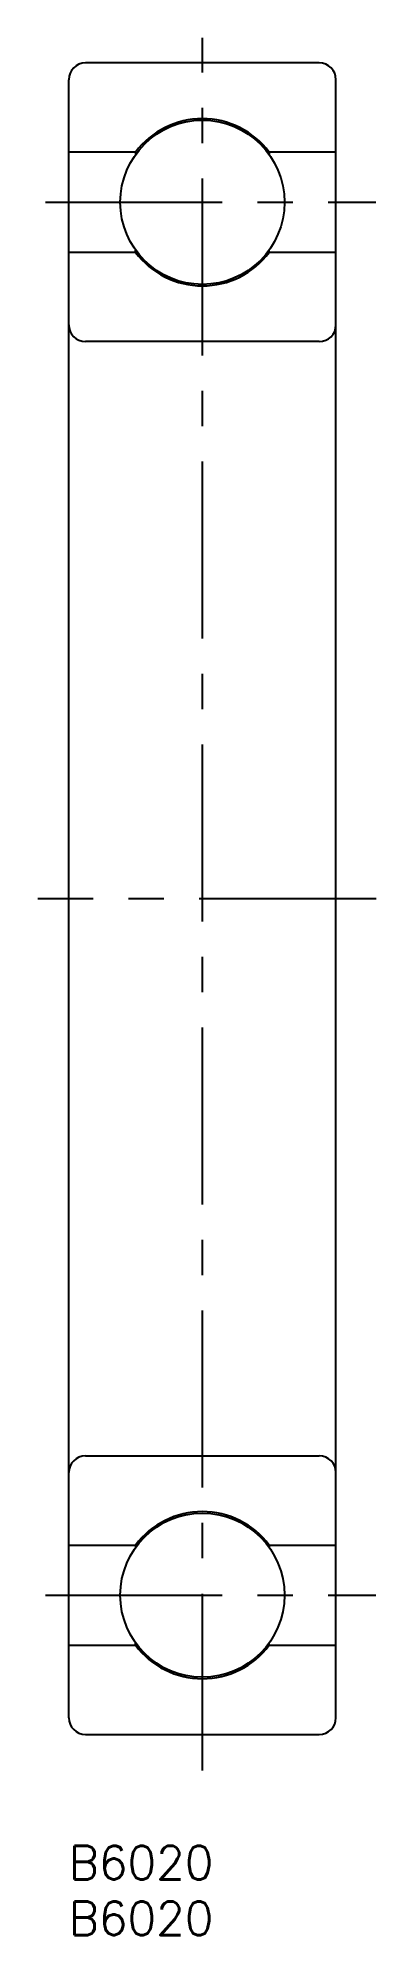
# Model space of a CAD drawing. Extents: x -3 to 28, y -8 to 162.
import ezdxf

# ---------------------------------------------------------------- set-up
doc = ezdxf.new("R2010")
doc.units = 0
doc.header["$LTSCALE"] = 0.5
doc.linetypes.add('CENTER', pattern=[50.8, 31.75, -6.35, 6.35, -6.35])
for name, color, linetype in [('MSM_CENTER', 1, 'CENTER'), ('MSM_CONTINUOUS', 7, 'CONTINUOUS'), ('MSM_PART_NUMBER', 7, 'CONTINUOUS')]:
    doc.layers.add(name, color=color, linetype=linetype)
doc.styles.get("Standard").update_dxf_attribs({"font": 'txt.shx', "height": 3, "bigfont": 'bigfont.shx'})

msp = doc.modelspace()

# ---------------------------------------------------------------- linework, layer by layer
at = {"layer": 'MSM_CENTER'}
for p, q in [((12, 6.76), (12, 162.25)), ((-2.09, 147.5), (27.57, 147.5)), ((27.6, 85), (-2.77, 85)), ((-2.09, 22.5), (27.57, 22.5))]:
    msp.add_line(p, q, dxfattribs=at)
at = {"layer": 'MSM_CONTINUOUS'}
for p, q in [((0, 11.5), (0, 158.5)), ((22.5, 160), (1.5, 160)), ((24, 11.5), (24, 158.5)), ((6, 152), (0, 152)), ((6, 152), (6, 151.79)), ((24, 152), (18, 152)), ((18, 152), (18, 151.79)), ((6, 143), (6, 143.21)), ((18, 143), (18, 143.21)), ((6, 143), (0, 143)), ((24, 143), (18, 143)), ((22.5, 135), (1.5, 135)), ((1.5, 35), (22.5, 35)), ((0, 27), (6, 27)), ((6, 27), (6, 26.79)), ((18, 27), (24, 27)), ((18, 27), (18, 26.79)), ((0, 18), (6, 18)), ((6, 18), (6, 18.21)), ((18, 18), (18, 18.21)), ((18, 18), (24, 18)), ((1.5, 10), (22.5, 10))]:
    msp.add_line(p, q, dxfattribs=at)
for centre in [(12, 147.5), (12, 22.5)]:
    msp.add_circle(centre, 7.37, dxfattribs=at)
for centre, radius, start, end in [((1.5, 158.5), 1.5, 90, 180), ((22.5, 158.5), 1.5, 0, 90), ((12, 147.5), 7.5, 36.8699, 143.1301), ((12, 147.5), 7.5, 216.8699, 323.1301), ((1.5, 136.5), 1.5, 180, 270), ((22.5, 136.5), 1.5, 270, 0), ((1.5, 33.5), 1.5, 90, 180), ((22.5, 33.5), 1.5, 360, 90), ((12, 22.5), 7.5, 36.8699, 143.1301), ((12, 22.5), 7.5, 216.8699, 323.1301), ((1.5, 11.5), 1.5, 180, 270), ((22.5, 11.5), 1.5, 270, 360)]:
    msp.add_arc(centre, radius, start, end, dxfattribs=at)

# ---------------------------------------------------------------- texts
at = {"layer": 'MSM_PART_NUMBER'}
for p in [(0, -3), (0, -8)]:
    msp.add_text('B6020', height=3, dxfattribs=at).set_placement(p)

doc.saveas('drawing.dxf')
